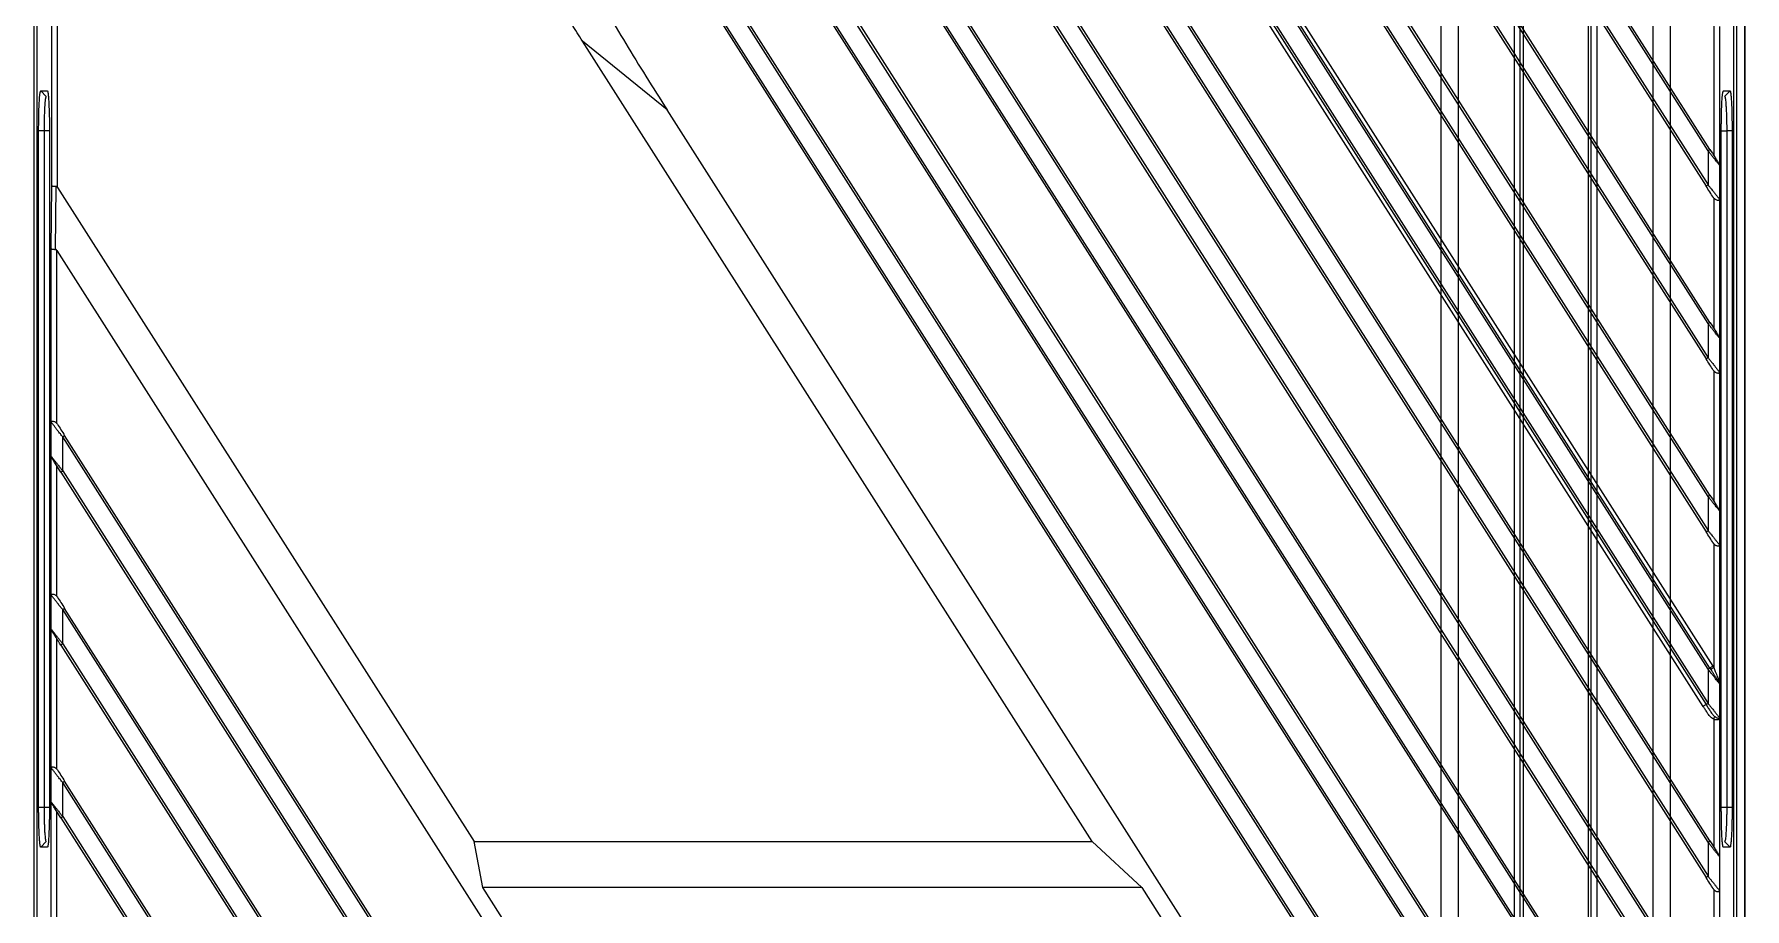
# Model space of a CAD drawing. Header units: millimetres. Extents: x 620 to 19791, y 2539 to 6969.
# Drawn here: x 17327.7 to 17477, y 4313.5 to 4389.7 of the extents above; entities that cross this region are included whole.
import ezdxf

# ---------------------------------------------------------------- set-up
doc = ezdxf.new("R2010")
doc.units = ezdxf.units.MM
doc.layers.add('02___PRT_ALL_AXES', color=7, linetype='Continuous')

# ---------------------------------------------------------------- blocks, each defined once
blk = doc.blocks.new('tugj')
at = {"color": 7, "linetype": 'Continuous', "lineweight": 25}
for p, q in [((12752.33, 4968.7), (12648.17, 5132.21)), ((12649.82, 5132.58), (12752.33, 4971.68)), ((12657.17, 5133.16), (12752.33, 4983.78)), ((12752.33, 4986.75), (12659.06, 5133.16)), ((12666.77, 5133.16), (12752.33, 4998.85)), ((12752.33, 5001.83), (12668.67, 5133.16)), ((12676.37, 5133.16), (12752.33, 5013.93)), ((12752.33, 5016.9), (12678.27, 5133.16)), ((12685.98, 5133.16), (12752.33, 5029)), ((12752.33, 5031.98), (12687.87, 5133.16)), ((12695.58, 5133.16), (12752.33, 5044.08)), ((12752.33, 5047.05), (12697.48, 5133.16)), ((12705.18, 5133.16), (12752.33, 5059.15)), ((12752.33, 5062.13), (12707.08, 5133.16)), ((12648.84, 5130.78), (12752.16, 4968.59)), ((12752.5, 4971.79), (12650.88, 5131.3)), ((12657.69, 5131.96), (12752.16, 4983.67)), ((12752.5, 4986.86), (12660.06, 5131.96)), ((12667.3, 5131.96), (12752.16, 4998.74)), ((12752.5, 5001.94), (12669.67, 5131.96)), ((12676.9, 5131.96), (12752.16, 5013.82)), ((12752.5, 5017.01), (12679.27, 5131.96)), ((12686.5, 5131.96), (12752.16, 5028.89)), ((12752.5, 5032.09), (12688.88, 5131.96)), ((12696.11, 5131.96), (12752.16, 5043.97)), ((12752.5, 5047.16), (12698.48, 5131.96)), ((12705.71, 5131.96), (12752.16, 5059.05)), ((12752.5, 5062.24), (12708.08, 5131.96)), ((12751.91, 5013.66), (12677.69, 5130.16)), ((12680.77, 5130.16), (12752.75, 5017.17)), ((12752.33, 4953.62), (12641.17, 5128.12)), ((12752.33, 4956.6), (12642.78, 5128.57)), ((12752.5, 4956.71), (12643.41, 5127.95)), ((12641.95, 5126.52), (12752.16, 4953.52)), ((12752.33, 4941.53), (12637.58, 5121.65)), ((12752.33, 4938.55), (12637.24, 5119.22)), ((12752.5, 4941.63), (12638.95, 5119.88)), ((12638.65, 5116.63), (12752.16, 4938.44)), ((12607.8, 5059.07), (12607.8, 5111.91)), ((12608.3, 5058.92), (12608.3, 5111.91)), ((12606.27, 4868.26), (12606.27, 5107.47)), ((12606.49, 5107.47), (12606.49, 4868.26)), ((12754.59, 4868.26), (12754.59, 5107.47)), ((12754.82, 5107.47), (12754.82, 4868.26)), ((12755.54, 5107.47), (12755.54, 4868.26)), ((12752.83, 5073.08), (12752.83, 5061.72)), ((12753.33, 5072.97), (12753.33, 5060.88)), ((12698.6, 5001.87), (12654.11, 5071.69)), ((12661.49, 5065.69), (12654.11, 5071.69)), ((12606.83, 5067.34), (12607.41, 5067.34)), ((12606.84, 5067.34), (12607.31, 5066.87)), ((12753.67, 5067.34), (12754.25, 5067.34)), ((12753.78, 5066.87), (12754.25, 5067.34)), ((12752.83, 4922.32), (12661.49, 5065.69)), ((12606.65, 5004.87), (12606.65, 5063.87)), ((12607.13, 5063.87), (12606.65, 5063.87)), ((12607.13, 5063.87), (12607.13, 5004.87)), ((12607.59, 5063.87), (12607.59, 5004.87)), ((12753.49, 5004.87), (12753.49, 5063.87)), ((12754.43, 5063.87), (12753.96, 5063.87)), ((12753.96, 5063.87), (12753.96, 5004.87)), ((12754.43, 5063.87), (12754.43, 5004.87)), ((12752.33, 5062.13), (12752.33, 5059.15)), ((12753.33, 5060.88), (12753.33, 5057.9)), ((12607.75, 5053.57), (12607.8, 5059.07)), ((12608.12, 5053.52), (12608.17, 5059.02)), ((12608.3, 5058.92), (12644.65, 5001.87)), ((12752.83, 5058), (12752.83, 5046.64)), ((12753.33, 5057.9), (12753.33, 5045.8)), ((12607.75, 5038.44), (12607.75, 5053.57)), ((12608.25, 5053.42), (12699.59, 4910.04)), ((12608.25, 5038.33), (12608.25, 5053.42)), ((12752.33, 5047.05), (12752.33, 5044.08)), ((12753.33, 5045.8), (12753.33, 5042.82)), ((12752.83, 5042.93), (12752.83, 5031.57)), ((12753.33, 5042.82), (12753.33, 5030.73)), ((12607.75, 5035.46), (12607.75, 5038.44)), ((12608.75, 5034.2), (12608.75, 5037.18)), ((12723.85, 4856.52), (12608.75, 5037.18)), ((12722.44, 4859.1), (12608.92, 5037.29)), ((12607.75, 5023.36), (12607.75, 5035.46)), ((12608.25, 5023.26), (12608.25, 5034.62)), ((12608.58, 5034.1), (12722.14, 4855.85)), ((12608.75, 5034.2), (12723.5, 4854.08)), ((12752.33, 5031.98), (12752.33, 5029)), ((12753.33, 5030.73), (12753.33, 5027.75)), ((12752.83, 5027.85), (12752.83, 5017.05)), ((12753.33, 5027.75), (12753.33, 5015.65)), ((12607.75, 5020.38), (12607.75, 5023.36)), ((12719.92, 4847.61), (12608.75, 5022.11)), ((12608.75, 5019.13), (12608.75, 5022.11)), ((12719.14, 4849.21), (12608.92, 5022.21)), ((12607.75, 5008.29), (12607.75, 5020.38)), ((12608.25, 5008.18), (12608.25, 5019.54)), ((12608.58, 5019.02), (12717.67, 4847.78)), ((12608.75, 5019.13), (12718.31, 4847.16)), ((12752.75, 5017.17), (12752.83, 5017.05)), ((12752.33, 5016.9), (12752.33, 5013.93)), ((12753.33, 5015.65), (12753.33, 5012.67)), ((12753.33, 5012.67), (12753.33, 5000.57)), ((12752.83, 5012.56), (12752.83, 5001.42)), ((12607.75, 5005.31), (12607.75, 5008.29)), ((12608.75, 5004.05), (12608.75, 5007.03)), ((12712.92, 4843.53), (12608.75, 5007.03)), ((12712.24, 4844.96), (12608.92, 5007.14)), ((12607.75, 4993.21), (12607.75, 5005.31)), ((12606.65, 5004.87), (12607.13, 5004.87)), ((12608.25, 4993.1), (12608.25, 5004.47)), ((12608.58, 5003.95), (12710.21, 4844.43)), ((12608.75, 5004.05), (12711.26, 4843.15)), ((12753.96, 5004.87), (12754.43, 5004.87)), ((12607.41, 5001.39), (12606.83, 5001.39)), ((12607.31, 5001.87), (12606.83, 5001.39)), ((12645.42, 4997.87), (12644.65, 5001.87)), ((12644.65, 5001.87), (12698.6, 5001.87)), ((12698.6, 5001.87), (12702.92, 4997.87)), ((12752.33, 5001.83), (12752.33, 4998.85)), ((12754.25, 5001.39), (12753.67, 5001.39)), ((12754.25, 5001.39), (12753.78, 5001.87)), ((12753.33, 5000.57), (12753.33, 4997.6)), ((12658.16, 4977.87), (12645.42, 4997.87)), ((12702.92, 4997.87), (12645.42, 4997.87)), ((12702.92, 4997.87), (12715.67, 4977.87)), ((12752.83, 4997.7), (12752.83, 4986.34)), ((12753.33, 4997.6), (12753.33, 4985.5))]:
    blk.add_line(p, q, dxfattribs=at)
at = {"color": 8, "linetype": 'Continuous', "lineweight": 25}
for p, q in [((12607.59, 5063.87), (12607.13, 5063.87)), ((12753.49, 5063.87), (12753.96, 5063.87)), ((12607.13, 5004.87), (12607.59, 5004.87)), ((12753.49, 5004.87), (12753.96, 5004.87))]:
    blk.add_line(p, q, dxfattribs=at)
at = {"color": 7, "linetype": 'Continuous', "lineweight": 25, "flags": 128}
for points in [[(12752.16, 5059.05), (12752.17, 5059.05), (12752.18, 5059.05), (12752.19, 5059.06), (12752.21, 5059.08), (12752.24, 5059.09), (12752.27, 5059.11), (12752.3, 5059.13), (12752.33, 5059.15)], [(12752.16, 5043.97), (12752.17, 5043.97), (12752.18, 5043.98), (12752.19, 5043.99), (12752.21, 5044), (12752.24, 5044.02), (12752.27, 5044.04), (12752.3, 5044.06), (12752.33, 5044.08)], [(12608.92, 5037.29), (12608.92, 5037.29), (12608.91, 5037.28), (12608.89, 5037.27), (12608.87, 5037.26), (12608.85, 5037.24), (12608.82, 5037.22), (12608.78, 5037.2), (12608.75, 5037.18)], [(12752.5, 5032.09), (12752.5, 5032.08), (12752.49, 5032.08), (12752.47, 5032.07), (12752.45, 5032.06), (12752.43, 5032.04), (12752.4, 5032.02), (12752.37, 5032), (12752.33, 5031.98)], [(12608.92, 5022.21), (12608.92, 5022.21), (12608.91, 5022.21), (12608.89, 5022.2), (12608.87, 5022.18), (12608.85, 5022.17), (12608.82, 5022.15), (12608.78, 5022.13), (12608.75, 5022.11)], [(12608.58, 5019.02), (12608.59, 5019.02), (12608.6, 5019.03), (12608.61, 5019.04), (12608.63, 5019.05), (12608.66, 5019.07), (12608.69, 5019.09), (12608.72, 5019.11), (12608.75, 5019.13)], [(12752.75, 5017.17), (12752.71, 5017.14), (12752.66, 5017.11), (12752.61, 5017.08), (12752.58, 5017.06), (12752.54, 5017.04), (12752.52, 5017.02), (12752.51, 5017.01), (12752.5, 5017.01)], [(12608.92, 5007.14), (12608.92, 5007.14), (12608.91, 5007.13), (12608.89, 5007.12), (12608.87, 5007.11), (12608.85, 5007.09), (12608.82, 5007.07), (12608.78, 5007.05), (12608.75, 5007.03)], [(12608.58, 5003.95), (12608.59, 5003.95), (12608.6, 5003.95), (12608.61, 5003.96), (12608.63, 5003.98), (12608.66, 5003.99), (12608.69, 5004.01), (12608.72, 5004.03), (12608.75, 5004.05)], [(12752.16, 4998.74), (12752.17, 4998.75), (12752.18, 4998.75), (12752.19, 4998.76), (12752.21, 4998.77), (12752.24, 4998.79), (12752.27, 4998.81), (12752.3, 4998.83), (12752.33, 4998.85)]]:
    blk.add_lwpolyline(points, dxfattribs=at)
at = {"color": 7, "linetype": 'Continuous', "lineweight": 25}
for points, knots in [([(12654.11, 5071.69), (12653.8, 5072.18), (12653.19, 5073.15), (12652.29, 5074.59), (12651.4, 5076.02), (12650.54, 5077.43), (12649.7, 5078.83), (12648.88, 5080.21), (12648.08, 5081.58), (12647.3, 5082.94), (12646.54, 5084.27), (12645.38, 5086.34), (12643.88, 5089.1), (12642.07, 5092.61), (12640.4, 5096.08), (12638.81, 5099.62), (12637.39, 5103.11), (12636.09, 5106.67), (12635.02, 5110.17), (12634.28, 5113.24), (12633.83, 5115.75), (12633.57, 5117.81), (12633.46, 5119.84), (12633.49, 5121.74), (12633.66, 5123.44), (12633.89, 5124.7), (12634.12, 5125.63), (12634.31, 5126.28), (12634.53, 5126.91), (12634.78, 5127.52), (12634.96, 5127.92), (12635.05, 5128.12)], [0, 0, 0, 0, 0.0281268, 0.0558675, 0.083223, 0.1101943, 0.1367821, 0.1629874, 0.1888113, 0.2142547, 0.2393188, 0.2640046, 0.33008, 0.3925822, 0.4569819, 0.5184057, 0.5819469, 0.6411849, 0.7032438, 0.7607171, 0.79542, 0.8277858, 0.8620839, 0.8946234, 0.9207063, 0.9456908, 0.9567912, 0.9677505, 0.9785903, 0.9893326, 1, 1, 1, 1]), ([(12640.89, 5113.11), (12640.9, 5112.93), (12640.92, 5112.58), (12640.96, 5112.04), (12641, 5111.5), (12641.06, 5110.95), (12641.13, 5110.4), (12641.26, 5109.51), (12641.47, 5108.26), (12641.9, 5106.19), (12642.57, 5103.57), (12643.53, 5100.53), (12644.63, 5097.46), (12645.82, 5094.5), (12647.12, 5091.51), (12648.93, 5087.66), (12651.41, 5082.78), (12654.02, 5078.04), (12656.23, 5074.25), (12657.9, 5071.45), (12659.66, 5068.59), (12660.87, 5066.67), (12661.49, 5065.69)], [0, 0, 0, 0, 0.010214, 0.020538, 0.030977, 0.041532, 0.052206, 0.063002, 0.093188, 0.125078, 0.184557, 0.248396, 0.308695, 0.371827, 0.431927, 0.495911, 0.616733, 0.746415, 0.806904, 0.869326, 0.933688, 1, 1, 1, 1]), ([(12606.65, 5063.87), (12606.65, 5063.93), (12606.65, 5064.06), (12606.65, 5064.25), (12606.66, 5064.44), (12606.66, 5064.63), (12606.66, 5064.81), (12606.66, 5065), (12606.67, 5065.33), (12606.68, 5065.8), (12606.71, 5066.34), (12606.73, 5066.78), (12606.76, 5067.04), (12606.78, 5067.2), (12606.8, 5067.28), (12606.82, 5067.33), (12606.83, 5067.34), (12606.83, 5067.34)], [0, 0, 0, 0, 0.035389, 0.070551, 0.105594, 0.140628, 0.175763, 0.211108, 0.24677, 0.37421, 0.499994, 0.625649, 0.753238, 0.815424, 0.876889, 0.938218, 1, 1, 1, 1]), ([(12607.31, 5066.87), (12607.31, 5066.86), (12607.3, 5066.86), (12607.29, 5066.85), (12607.28, 5066.82), (12607.26, 5066.77), (12607.24, 5066.69), (12607.23, 5066.57), (12607.21, 5066.44), (12607.2, 5066.27), (12607.18, 5066.06), (12607.17, 5065.77), (12607.15, 5065.38), (12607.14, 5064.96), (12607.13, 5064.61), (12607.13, 5064.36), (12607.13, 5064.11), (12607.13, 5063.95), (12607.13, 5063.87)], [0, 0, 0, 0, 0.036028, 0.072495, 0.109413, 0.146785, 0.230278, 0.280773, 0.345311, 0.409735, 0.477199, 0.548468, 0.664987, 0.785101, 0.840175, 0.896589, 0.948315, 1, 1, 1, 1]), ([(12607.41, 5067.34), (12607.41, 5067.34), (12607.42, 5067.34), (12607.43, 5067.32), (12607.44, 5067.29), (12607.45, 5067.26), (12607.46, 5067.21), (12607.47, 5067.15), (12607.49, 5067.02), (12607.51, 5066.78), (12607.54, 5066.34), (12607.56, 5065.8), (12607.58, 5065.29), (12607.59, 5064.86), (12607.59, 5064.53), (12607.59, 5064.2), (12607.59, 5063.98), (12607.59, 5063.87)], [0, 0, 0, 0, 0.035354, 0.07049, 0.105517, 0.140546, 0.175685, 0.211043, 0.246726, 0.374242, 0.500007, 0.625685, 0.753272, 0.815425, 0.876874, 0.938203, 1, 1, 1, 1]), ([(12753.49, 5063.87), (12753.49, 5063.93), (12753.49, 5064.06), (12753.49, 5064.25), (12753.49, 5064.44), (12753.5, 5064.63), (12753.5, 5064.81), (12753.5, 5065), (12753.51, 5065.33), (12753.52, 5065.8), (12753.54, 5066.34), (12753.57, 5066.78), (12753.6, 5067.04), (12753.62, 5067.2), (12753.64, 5067.28), (12753.66, 5067.33), (12753.67, 5067.34), (12753.67, 5067.34)], [0, 0, 0, 0, 0.035366, 0.070512, 0.105547, 0.140579, 0.17572, 0.211078, 0.246759, 0.374235, 0.500005, 0.625671, 0.753283, 0.815466, 0.876923, 0.938238, 1, 1, 1, 1]), ([(12753.78, 5066.87), (12753.78, 5066.86), (12753.79, 5066.86), (12753.8, 5066.85), (12753.81, 5066.83), (12753.82, 5066.8), (12753.82, 5066.77), (12753.83, 5066.74), (12753.83, 5066.72), (12753.84, 5066.69), (12753.84, 5066.67), (12753.85, 5066.65), (12753.86, 5066.57), (12753.88, 5066.4), (12753.9, 5066.05), (12753.93, 5065.59), (12753.94, 5065.13), (12753.95, 5064.76), (12753.96, 5064.48), (12753.96, 5064.18), (12753.96, 5063.97), (12753.96, 5063.87)], [0, 0, 0, 0, 0.0384506, 0.0737852, 0.1060037, 0.1351058, 0.1610914, 0.1839604, 0.2037126, 0.2203479, 0.2338662, 0.2442674, 0.2515514, 0.3625572, 0.4793644, 0.6181588, 0.7460029, 0.8065516, 0.8690654, 0.9335472, 1, 1, 1, 1]), ([(12754.25, 5067.34), (12754.25, 5067.34), (12754.26, 5067.34), (12754.27, 5067.32), (12754.28, 5067.29), (12754.29, 5067.26), (12754.3, 5067.21), (12754.31, 5067.15), (12754.33, 5067.02), (12754.35, 5066.78), (12754.38, 5066.34), (12754.4, 5065.8), (12754.42, 5065.29), (12754.42, 5064.86), (12754.43, 5064.53), (12754.43, 5064.2), (12754.43, 5063.98), (12754.43, 5063.87)], [0, 0, 0, 0, 0.035362, 0.070505, 0.105537, 0.140568, 0.175708, 0.211064, 0.246745, 0.37424, 0.499992, 0.625685, 0.753244, 0.815371, 0.876816, 0.938163, 1, 1, 1, 1]), ([(12752.33, 5062.13), (12752.37, 5062.16), (12752.42, 5062.19), (12752.49, 5062.23), (12752.5, 5062.24), (12752.5, 5062.24)], [0, 0, 0, 0, 0.5, 0.5, 1, 1, 1, 1]), ([(12753.33, 5060.88), (12753.33, 5060.88), (12753.33, 5060.88), (12753.32, 5060.89), (12753.3, 5060.91), (12753.28, 5060.95), (12753.22, 5061.02), (12753.12, 5061.14), (12752.99, 5061.31), (12752.83, 5061.5), (12752.67, 5061.71), (12752.5, 5061.92), (12752.39, 5062.06), (12752.33, 5062.13)], [0, 0, 0, 0, 0.032205, 0.064879, 0.098325, 0.153821, 0.217622, 0.343078, 0.459057, 0.592508, 0.743852, 0.867922, 1, 1, 1, 1]), ([(12752.5, 5062.24), (12752.64, 5062.02), (12752.78, 5061.8), (12752.98, 5061.48), (12753.05, 5061.38), (12753.16, 5061.2), (12753.22, 5061.11), (12753.26, 5061.06)], [0, 0, 0, 0, 0.5, 0.5, 0.75, 0.75, 1, 1, 1, 1]), ([(12753.26, 5061.06), (12753.27, 5061.04), (12753.29, 5061), (12753.31, 5060.96), (12753.32, 5060.93), (12753.33, 5060.91), (12753.33, 5060.89), (12753.33, 5060.88), (12753.33, 5060.88)], [0, 0, 0, 0, 0.272195, 0.541525, 0.675243, 0.788116, 0.917487, 1, 1, 1, 1]), ([(12607.8, 5059.07), (12607.81, 5059.07), (12607.81, 5059.06), (12607.83, 5059.06), (12607.86, 5059.05), (12607.89, 5059.04), (12607.92, 5059.04), (12607.96, 5059.04), (12608, 5059.03), (12608.05, 5059.03), (12608.09, 5059.03), (12608.13, 5059.03), (12608.16, 5059.03), (12608.17, 5059.02)], [0, 0, 0, 0, 0.115536, 0.226143, 0.331823, 0.432575, 0.528401, 0.619302, 0.705279, 0.786335, 0.862471, 0.933691, 1, 1, 1, 1]), ([(12608.3, 5058.92), (12608.29, 5058.93), (12608.28, 5058.96), (12608.25, 5058.99), (12608.21, 5059.02), (12608.18, 5059.02), (12608.17, 5059.02)], [0, 0, 0, 0, 0.297886, 0.516083, 0.764246, 1, 1, 1, 1]), ([(12752.79, 5058.06), (12752.7, 5058.2), (12752.6, 5058.37), (12752.38, 5058.7), (12752.27, 5058.87), (12752.16, 5059.05)], [0, 0, 0, 0, 0.5, 0.5, 1, 1, 1, 1]), ([(12752.33, 5059.15), (12752.36, 5059.12), (12752.41, 5059.05), (12752.49, 5058.95), (12752.57, 5058.86), (12752.69, 5058.71), (12752.84, 5058.52), (12752.98, 5058.34), (12753.07, 5058.23), (12753.13, 5058.15), (12753.18, 5058.08), (12753.24, 5058.01), (12753.29, 5057.95), (12753.32, 5057.91), (12753.33, 5057.89), (12753.33, 5057.9), (12753.33, 5057.9)], [0, 0, 0, 0, 0.063732, 0.125592, 0.185586, 0.243721, 0.410364, 0.550813, 0.614308, 0.665676, 0.725736, 0.787625, 0.868188, 0.934324, 0.969973, 1, 1, 1, 1]), ([(12752.83, 5058), (12752.83, 5058.01), (12752.81, 5058.03), (12752.8, 5058.05), (12752.79, 5058.06)], [0, 0, 0, 0, 0.488961, 1, 1, 1, 1]), ([(12752.83, 5058), (12752.85, 5057.99), (12752.87, 5057.96), (12752.92, 5057.92), (12752.98, 5057.88), (12753.08, 5057.84), (12753.17, 5057.82), (12753.24, 5057.81), (12753.29, 5057.83), (12753.32, 5057.85), (12753.33, 5057.88), (12753.33, 5057.89), (12753.33, 5057.9)], [0, 0, 0, 0, 0.071456, 0.142488, 0.212279, 0.375092, 0.529614, 0.64079, 0.748352, 0.868276, 0.941576, 1, 1, 1, 1]), ([(12607.75, 5053.57), (12607.75, 5053.57), (12607.76, 5053.57), (12607.78, 5053.56), (12607.81, 5053.55), (12607.86, 5053.54), (12607.93, 5053.53), (12608.02, 5053.53), (12608.09, 5053.52), (12608.12, 5053.52)], [0, 0, 0, 0, 0.094995, 0.245006, 0.359216, 0.484227, 0.663853, 0.835761, 1, 1, 1, 1]), ([(12608.25, 5053.42), (12608.24, 5053.43), (12608.22, 5053.46), (12608.2, 5053.49), (12608.16, 5053.52), (12608.13, 5053.52), (12608.12, 5053.52)], [0, 0, 0, 0, 0.300451, 0.516255, 0.765528, 1, 1, 1, 1]), ([(12752.33, 5047.05), (12752.37, 5047.08), (12752.42, 5047.11), (12752.49, 5047.15), (12752.5, 5047.16), (12752.5, 5047.16)], [0, 0, 0, 0, 0.5, 0.5, 1, 1, 1, 1]), ([(12753.33, 5045.8), (12753.33, 5045.8), (12753.33, 5045.8), (12753.32, 5045.81), (12753.3, 5045.83), (12753.28, 5045.87), (12753.22, 5045.95), (12753.12, 5046.06), (12752.99, 5046.23), (12752.83, 5046.42), (12752.67, 5046.63), (12752.5, 5046.85), (12752.39, 5046.98), (12752.33, 5047.05)], [0, 0, 0, 0, 0.032205, 0.064879, 0.098325, 0.153821, 0.217622, 0.343078, 0.459057, 0.592508, 0.743852, 0.867922, 1, 1, 1, 1]), ([(12752.5, 5047.16), (12752.64, 5046.94), (12752.78, 5046.72), (12752.98, 5046.41), (12753.05, 5046.31), (12753.16, 5046.12), (12753.22, 5046.04), (12753.26, 5045.98)], [0, 0, 0, 0, 0.5, 0.5, 0.75, 0.75, 1, 1, 1, 1]), ([(12753.26, 5045.98), (12753.27, 5045.96), (12753.29, 5045.93), (12753.31, 5045.89), (12753.32, 5045.86), (12753.33, 5045.84), (12753.33, 5045.82), (12753.33, 5045.8), (12753.33, 5045.8)], [0, 0, 0, 0, 0.272195, 0.541525, 0.675243, 0.788116, 0.917487, 1, 1, 1, 1]), ([(12752.33, 5044.08), (12752.36, 5044.04), (12752.41, 5043.98), (12752.49, 5043.88), (12752.57, 5043.78), (12752.69, 5043.63), (12752.84, 5043.45), (12752.98, 5043.27), (12753.07, 5043.15), (12753.13, 5043.07), (12753.18, 5043), (12753.24, 5042.94), (12753.29, 5042.88), (12753.32, 5042.84), (12753.33, 5042.82), (12753.33, 5042.82), (12753.33, 5042.82)], [0, 0, 0, 0, 0.063732, 0.125592, 0.185586, 0.243721, 0.410364, 0.550814, 0.614308, 0.665676, 0.725736, 0.787625, 0.868189, 0.934324, 0.969972, 1, 1, 1, 1]), ([(12752.79, 5042.99), (12752.7, 5043.13), (12752.6, 5043.29), (12752.38, 5043.63), (12752.27, 5043.8), (12752.16, 5043.97)], [0, 0, 0, 0, 0.5, 0.5, 1, 1, 1, 1]), ([(12752.83, 5042.93), (12752.83, 5042.94), (12752.81, 5042.96), (12752.8, 5042.98), (12752.79, 5042.99)], [0, 0, 0, 0, 0.488961, 1, 1, 1, 1]), ([(12752.83, 5042.93), (12752.85, 5042.91), (12752.87, 5042.88), (12752.92, 5042.85), (12752.98, 5042.8), (12753.08, 5042.76), (12753.17, 5042.74), (12753.24, 5042.74), (12753.29, 5042.75), (12753.32, 5042.78), (12753.33, 5042.8), (12753.33, 5042.82), (12753.33, 5042.82)], [0, 0, 0, 0, 0.071456, 0.142487, 0.212278, 0.375099, 0.529613, 0.640789, 0.74835, 0.868275, 0.941576, 1, 1, 1, 1]), ([(12608.25, 5038.33), (12608.24, 5038.34), (12608.21, 5038.37), (12608.17, 5038.41), (12608.1, 5038.46), (12608.01, 5038.5), (12607.91, 5038.52), (12607.85, 5038.52), (12607.8, 5038.51), (12607.77, 5038.48), (12607.76, 5038.46), (12607.75, 5038.44), (12607.75, 5038.44)], [0, 0, 0, 0, 0.070062, 0.140254, 0.209883, 0.377368, 0.526267, 0.640003, 0.749782, 0.869103, 0.942398, 1, 1, 1, 1]), ([(12608.75, 5037.18), (12608.72, 5037.22), (12608.65, 5037.31), (12608.54, 5037.44), (12608.4, 5037.62), (12608.23, 5037.82), (12608.09, 5038.01), (12608, 5038.13), (12607.94, 5038.22), (12607.87, 5038.29), (12607.82, 5038.34), (12607.79, 5038.38), (12607.76, 5038.41), (12607.76, 5038.43), (12607.75, 5038.44)], [0, 0, 0, 0, 0.076122, 0.161849, 0.257235, 0.415115, 0.568368, 0.629891, 0.677357, 0.770846, 0.823549, 0.880835, 0.941366, 1, 1, 1, 1]), ([(12608.25, 5038.33), (12608.26, 5038.32), (12608.28, 5038.3), (12608.29, 5038.28), (12608.3, 5038.27)], [0, 0, 0, 0, 0.48896, 1, 1, 1, 1]), ([(12608.3, 5038.27), (12608.39, 5038.13), (12608.49, 5037.97), (12608.7, 5037.63), (12608.81, 5037.46), (12608.92, 5037.29)], [0, 0, 0, 0, 0.5, 0.5, 1, 1, 1, 1]), ([(12607.75, 5035.46), (12607.75, 5035.46), (12607.76, 5035.45), (12607.77, 5035.44), (12607.79, 5035.42), (12607.81, 5035.39), (12607.84, 5035.35), (12607.88, 5035.3), (12607.92, 5035.25), (12607.97, 5035.19), (12608.02, 5035.12), (12608.11, 5035.01), (12608.25, 5034.84), (12608.42, 5034.62), (12608.59, 5034.41), (12608.7, 5034.27), (12608.75, 5034.2)], [0, 0, 0, 0, 0.036521, 0.074148, 0.113238, 0.154111, 0.197048, 0.242288, 0.29004, 0.340478, 0.393751, 0.449987, 0.589416, 0.746903, 0.871127, 1, 1, 1, 1]), ([(12607.83, 5035.28), (12607.82, 5035.3), (12607.8, 5035.34), (12607.77, 5035.38), (12607.76, 5035.42), (12607.75, 5035.43), (12607.75, 5035.45), (12607.75, 5035.45), (12607.75, 5035.46)], [0, 0, 0, 0, 0.295764, 0.583731, 0.817735, 0.918854, 0.93936, 1, 1, 1, 1]), ([(12608.58, 5034.1), (12608.44, 5034.32), (12608.3, 5034.54), (12608.1, 5034.85), (12608.04, 5034.95), (12607.92, 5035.14), (12607.87, 5035.22), (12607.83, 5035.28)], [0, 0, 0, 0, 0.5, 0.5, 0.75, 0.75, 1, 1, 1, 1]), ([(12608.75, 5034.2), (12608.71, 5034.18), (12608.67, 5034.15), (12608.6, 5034.11), (12608.58, 5034.1), (12608.58, 5034.1)], [0, 0, 0, 0, 0.5, 0.5, 1, 1, 1, 1]), ([(12752.5, 5032.09), (12752.64, 5031.87), (12752.78, 5031.65), (12752.98, 5031.33), (12753.05, 5031.23), (12753.16, 5031.05), (12753.22, 5030.96), (12753.26, 5030.9)], [0, 0, 0, 0, 0.5, 0.5, 0.75, 0.75, 1, 1, 1, 1]), ([(12753.33, 5030.73), (12753.33, 5030.73), (12753.33, 5030.73), (12753.32, 5030.74), (12753.3, 5030.76), (12753.28, 5030.8), (12753.22, 5030.87), (12753.12, 5030.99), (12752.99, 5031.15), (12752.83, 5031.35), (12752.67, 5031.56), (12752.5, 5031.77), (12752.39, 5031.91), (12752.33, 5031.98)], [0, 0, 0, 0, 0.032206, 0.06488, 0.098326, 0.153822, 0.217623, 0.343079, 0.459058, 0.592509, 0.743852, 0.867922, 1, 1, 1, 1]), ([(12753.26, 5030.9), (12753.27, 5030.89), (12753.29, 5030.85), (12753.31, 5030.81), (12753.32, 5030.78), (12753.33, 5030.76), (12753.33, 5030.74), (12753.33, 5030.73), (12753.33, 5030.73)], [0, 0, 0, 0, 0.272193, 0.541519, 0.675238, 0.788111, 0.917485, 1, 1, 1, 1]), ([(12752.16, 5028.89), (12752.16, 5028.89), (12752.17, 5028.9), (12752.23, 5028.94), (12752.28, 5028.97), (12752.33, 5029)], [0, 0, 0, 0, 0.5, 0.5, 1, 1, 1, 1]), ([(12752.79, 5027.91), (12752.7, 5028.05), (12752.6, 5028.22), (12752.38, 5028.55), (12752.27, 5028.72), (12752.16, 5028.89)], [0, 0, 0, 0, 0.5, 0.5, 1, 1, 1, 1]), ([(12752.33, 5029), (12752.36, 5028.97), (12752.41, 5028.9), (12752.49, 5028.8), (12752.57, 5028.71), (12752.69, 5028.56), (12752.84, 5028.37), (12752.98, 5028.19), (12753.07, 5028.08), (12753.13, 5028), (12753.18, 5027.93), (12753.24, 5027.86), (12753.29, 5027.8), (12753.32, 5027.76), (12753.33, 5027.74), (12753.33, 5027.74), (12753.33, 5027.75)], [0, 0, 0, 0, 0.063735, 0.125597, 0.185593, 0.243727, 0.410365, 0.55081, 0.614305, 0.665673, 0.725736, 0.787628, 0.868193, 0.934331, 0.969978, 1, 1, 1, 1]), ([(12752.83, 5027.85), (12752.83, 5027.86), (12752.81, 5027.88), (12752.8, 5027.9), (12752.79, 5027.91)], [0, 0, 0, 0, 0.488961, 1, 1, 1, 1]), ([(12752.83, 5027.85), (12752.85, 5027.84), (12752.87, 5027.81), (12752.92, 5027.77), (12752.98, 5027.73), (12753.08, 5027.68), (12753.17, 5027.67), (12753.24, 5027.66), (12753.29, 5027.67), (12753.32, 5027.7), (12753.33, 5027.73), (12753.33, 5027.74), (12753.33, 5027.75)], [0, 0, 0, 0, 0.071457, 0.142489, 0.212281, 0.375086, 0.529612, 0.640781, 0.748336, 0.868257, 0.941565, 1, 1, 1, 1]), ([(12608.25, 5023.26), (12608.24, 5023.27), (12608.21, 5023.3), (12608.17, 5023.33), (12608.1, 5023.38), (12608.01, 5023.42), (12607.91, 5023.44), (12607.85, 5023.44), (12607.8, 5023.43), (12607.77, 5023.41), (12607.76, 5023.38), (12607.75, 5023.37), (12607.75, 5023.36)], [0, 0, 0, 0, 0.070049, 0.140279, 0.210005, 0.378109, 0.526606, 0.640505, 0.750324, 0.86941, 0.942585, 1, 1, 1, 1]), ([(12608.75, 5022.11), (12608.72, 5022.15), (12608.65, 5022.23), (12608.54, 5022.37), (12608.4, 5022.54), (12608.23, 5022.75), (12608.09, 5022.93), (12608, 5023.05), (12607.94, 5023.14), (12607.87, 5023.21), (12607.82, 5023.27), (12607.79, 5023.31), (12607.76, 5023.34), (12607.76, 5023.35), (12607.75, 5023.36)], [0, 0, 0, 0, 0.076163, 0.161932, 0.25736, 0.415432, 0.568469, 0.630014, 0.677592, 0.771175, 0.823855, 0.881012, 0.941447, 1, 1, 1, 1]), ([(12608.25, 5023.26), (12608.26, 5023.25), (12608.28, 5023.23), (12608.29, 5023.2), (12608.3, 5023.19)], [0, 0, 0, 0, 0.48896, 1, 1, 1, 1]), ([(12608.3, 5023.19), (12608.39, 5023.05), (12608.49, 5022.89), (12608.7, 5022.56), (12608.81, 5022.39), (12608.92, 5022.21)], [0, 0, 0, 0, 0.5, 0.5, 1, 1, 1, 1]), ([(12607.75, 5020.38), (12607.75, 5020.38), (12607.76, 5020.38), (12607.77, 5020.36), (12607.79, 5020.34), (12607.81, 5020.31), (12607.84, 5020.27), (12607.88, 5020.23), (12607.92, 5020.18), (12607.97, 5020.11), (12608.02, 5020.05), (12608.11, 5019.93), (12608.25, 5019.76), (12608.42, 5019.55), (12608.59, 5019.33), (12608.7, 5019.2), (12608.75, 5019.13)], [0, 0, 0, 0, 0.036521, 0.074147, 0.113237, 0.15411, 0.197047, 0.242287, 0.290038, 0.340476, 0.39375, 0.449986, 0.589415, 0.746903, 0.871127, 1, 1, 1, 1]), ([(12607.83, 5020.2), (12607.82, 5020.22), (12607.8, 5020.26), (12607.77, 5020.31), (12607.76, 5020.34), (12607.75, 5020.36), (12607.75, 5020.37), (12607.75, 5020.38), (12607.75, 5020.38)], [0, 0, 0, 0, 0.295768, 0.583737, 0.817744, 0.918862, 0.939324, 1, 1, 1, 1]), ([(12608.58, 5019.02), (12608.44, 5019.24), (12608.3, 5019.46), (12608.1, 5019.78), (12608.04, 5019.88), (12607.92, 5020.06), (12607.87, 5020.14), (12607.83, 5020.2)], [0, 0, 0, 0, 0.5, 0.5, 0.75, 0.75, 1, 1, 1, 1]), ([(12752.5, 5017.01), (12752.5, 5017.01), (12752.49, 5017), (12752.42, 5016.96), (12752.37, 5016.93), (12752.33, 5016.9)], [0, 0, 0, 0, 0.5, 0.5, 1, 1, 1, 1]), ([(12753.33, 5015.65), (12753.33, 5015.65), (12753.33, 5015.65), (12753.32, 5015.66), (12753.3, 5015.68), (12753.28, 5015.72), (12753.22, 5015.8), (12753.12, 5015.91), (12752.99, 5016.08), (12752.84, 5016.27), (12752.67, 5016.48), (12752.5, 5016.7), (12752.39, 5016.83), (12752.33, 5016.9)], [0, 0, 0, 0, 0.032116, 0.064741, 0.098176, 0.153652, 0.217399, 0.342757, 0.458734, 0.592349, 0.74381, 0.867924, 1, 1, 1, 1]), ([(12752.83, 5017.05), (12752.77, 5017.01), (12752.7, 5016.97), (12752.61, 5016.9), (12752.58, 5016.89), (12752.58, 5016.89)], [0, 0, 0, 0, 0.5, 0.5, 1, 1, 1, 1]), ([(12753.33, 5015.65), (12753.33, 5015.65), (12753.33, 5015.66), (12753.33, 5015.66), (12753.33, 5015.68), (12753.32, 5015.7), (12753.31, 5015.72), (12753.29, 5015.76), (12753.26, 5015.81), (12753.21, 5015.89), (12753.16, 5015.97), (12753.1, 5016.07), (12753.04, 5016.16), (12752.99, 5016.25), (12752.93, 5016.33), (12752.88, 5016.41), (12752.83, 5016.5), (12752.77, 5016.6), (12752.71, 5016.69), (12752.65, 5016.79), (12752.61, 5016.85), (12752.58, 5016.89)], [0, 0, 0, 0, 0.006529, 0.019745, 0.0396, 0.065826, 0.101146, 0.135872, 0.206202, 0.271006, 0.345212, 0.423858, 0.492261, 0.554276, 0.616103, 0.673213, 0.727792, 0.802853, 0.870516, 0.922125, 1, 1, 1, 1]), ([(12752.59, 5016.91), (12752.6, 5016.88), (12752.62, 5016.84), (12752.64, 5016.79), (12752.66, 5016.77)], [0, 0, 0, 0, 0.502346, 1, 1, 1, 1]), ([(12752.83, 5017.05), (12752.86, 5016.99), (12752.9, 5016.88), (12752.96, 5016.73), (12753.01, 5016.6), (12753.06, 5016.49), (12753.11, 5016.35), (12753.17, 5016.19), (12753.24, 5016.02), (12753.28, 5015.89), (12753.31, 5015.81), (12753.32, 5015.76), (12753.33, 5015.73), (12753.33, 5015.71), (12753.33, 5015.69), (12753.33, 5015.67), (12753.33, 5015.65), (12753.33, 5015.65)], [0, 0, 0, 0, 0.11566, 0.217894, 0.306705, 0.382099, 0.444089, 0.594058, 0.721638, 0.802603, 0.880645, 0.91307, 0.942023, 0.95527, 0.969925, 0.984071, 1, 1, 1, 1]), ([(12752.16, 5013.82), (12752.16, 5013.82), (12752.14, 5013.8), (12752.04, 5013.74), (12751.98, 5013.7), (12751.91, 5013.66)], [0, 0, 0, 0, 0.5, 0.5, 1, 1, 1, 1]), ([(12752.83, 5012.56), (12752.81, 5012.57), (12752.78, 5012.59), (12752.72, 5012.62), (12752.66, 5012.66), (12752.58, 5012.72), (12752.49, 5012.82), (12752.38, 5012.95), (12752.27, 5013.1), (12752.17, 5013.26), (12752.05, 5013.45), (12751.96, 5013.58), (12751.91, 5013.66)], [0, 0, 0, 0, 0.043006, 0.088407, 0.136592, 0.187887, 0.292095, 0.413704, 0.532988, 0.681896, 0.800477, 1, 1, 1, 1]), ([(12752.16, 5013.82), (12752.16, 5013.82), (12752.17, 5013.83), (12752.23, 5013.86), (12752.28, 5013.89), (12752.33, 5013.93)], [0, 0, 0, 0, 0.5, 0.5, 1, 1, 1, 1]), ([(12752.16, 5013.82), (12752.2, 5013.77), (12752.26, 5013.67), (12752.35, 5013.52), (12752.45, 5013.38), (12752.54, 5013.23), (12752.64, 5013.09), (12752.74, 5012.96), (12752.82, 5012.85), (12752.89, 5012.8), (12752.92, 5012.78)], [0, 0, 0, 0, 0.1344025, 0.2682682, 0.4012917, 0.5317391, 0.6788966, 0.8054533, 0.9122332, 1, 1, 1, 1]), ([(12752.33, 5013.93), (12752.36, 5013.89), (12752.41, 5013.82), (12752.49, 5013.73), (12752.57, 5013.63), (12752.69, 5013.48), (12752.84, 5013.3), (12752.98, 5013.12), (12753.07, 5013), (12753.13, 5012.92), (12753.18, 5012.85), (12753.24, 5012.79), (12753.29, 5012.73), (12753.32, 5012.69), (12753.33, 5012.67), (12753.33, 5012.67), (12753.33, 5012.67)], [0, 0, 0, 0, 0.064046, 0.126148, 0.186314, 0.244548, 0.410347, 0.550262, 0.613912, 0.665267, 0.725902, 0.788297, 0.869221, 0.935531, 0.970715, 1, 1, 1, 1]), ([(12752.83, 5012.56), (12752.85, 5012.6), (12752.87, 5012.64), (12752.89, 5012.72), (12752.91, 5012.75), (12752.92, 5012.78)], [0, 0, 0, 0, 0.5, 0.5, 1, 1, 1, 1]), ([(12753.33, 5012.67), (12753.33, 5012.67), (12753.33, 5012.65), (12753.33, 5012.63), (12753.33, 5012.61), (12753.32, 5012.59), (12753.3, 5012.56), (12753.29, 5012.54), (12753.25, 5012.51), (12753.19, 5012.48), (12753.08, 5012.48), (12752.95, 5012.5), (12752.87, 5012.54), (12752.83, 5012.56)], [0, 0, 0, 0, 0.035927, 0.071734, 0.107039, 0.145097, 0.232603, 0.282494, 0.336141, 0.511059, 0.674257, 0.834237, 1, 1, 1, 1]), ([(12752.92, 5012.78), (12752.94, 5012.77), (12752.98, 5012.74), (12753.06, 5012.7), (12753.15, 5012.66), (12753.22, 5012.64), (12753.27, 5012.64), (12753.3, 5012.64), (12753.32, 5012.64), (12753.33, 5012.65), (12753.33, 5012.66), (12753.33, 5012.67), (12753.33, 5012.67)], [0, 0, 0, 0, 0.0991092, 0.2213116, 0.3671621, 0.5388047, 0.6495463, 0.7568446, 0.8482113, 0.9276011, 0.9776808, 1, 1, 1, 1]), ([(12608.25, 5008.18), (12608.24, 5008.19), (12608.21, 5008.22), (12608.17, 5008.26), (12608.1, 5008.31), (12608.01, 5008.35), (12607.91, 5008.37), (12607.85, 5008.37), (12607.8, 5008.36), (12607.77, 5008.33), (12607.76, 5008.31), (12607.75, 5008.29), (12607.75, 5008.29)], [0, 0, 0, 0, 0.070049, 0.140279, 0.210005, 0.37811, 0.526606, 0.640505, 0.750324, 0.86941, 0.942585, 1, 1, 1, 1]), ([(12608.75, 5007.03), (12608.72, 5007.07), (12608.65, 5007.16), (12608.54, 5007.29), (12608.4, 5007.47), (12608.23, 5007.67), (12608.09, 5007.86), (12608, 5007.98), (12607.94, 5008.07), (12607.87, 5008.14), (12607.82, 5008.19), (12607.79, 5008.23), (12607.76, 5008.26), (12607.76, 5008.28), (12607.75, 5008.29)], [0, 0, 0, 0, 0.076163, 0.161932, 0.25736, 0.415432, 0.568469, 0.630014, 0.677592, 0.771175, 0.823855, 0.881012, 0.941446, 1, 1, 1, 1]), ([(12608.25, 5008.18), (12608.26, 5008.17), (12608.28, 5008.15), (12608.29, 5008.13), (12608.3, 5008.12)], [0, 0, 0, 0, 0.48896, 1, 1, 1, 1]), ([(12608.3, 5008.12), (12608.39, 5007.98), (12608.49, 5007.82), (12608.7, 5007.48), (12608.81, 5007.31), (12608.92, 5007.14)], [0, 0, 0, 0, 0.5, 0.5, 1, 1, 1, 1]), ([(12607.75, 5005.31), (12607.75, 5005.31), (12607.76, 5005.3), (12607.77, 5005.29), (12607.79, 5005.27), (12607.81, 5005.24), (12607.84, 5005.2), (12607.88, 5005.15), (12607.92, 5005.1), (12607.97, 5005.04), (12608.02, 5004.97), (12608.11, 5004.86), (12608.25, 5004.69), (12608.42, 5004.47), (12608.59, 5004.26), (12608.7, 5004.12), (12608.75, 5004.05)], [0, 0, 0, 0, 0.036521, 0.074147, 0.113237, 0.15411, 0.197047, 0.242287, 0.290038, 0.340476, 0.39375, 0.449986, 0.589415, 0.746903, 0.871127, 1, 1, 1, 1]), ([(12607.83, 5005.13), (12607.82, 5005.15), (12607.8, 5005.18), (12607.77, 5005.23), (12607.76, 5005.27), (12607.75, 5005.28), (12607.75, 5005.3), (12607.75, 5005.3), (12607.75, 5005.31)], [0, 0, 0, 0, 0.295768, 0.583737, 0.817744, 0.918862, 0.939323, 1, 1, 1, 1]), ([(12606.83, 5001.39), (12606.83, 5001.39), (12606.82, 5001.39), (12606.81, 5001.41), (12606.8, 5001.44), (12606.8, 5001.47), (12606.79, 5001.52), (12606.78, 5001.58), (12606.76, 5001.71), (12606.73, 5001.95), (12606.71, 5002.39), (12606.68, 5002.93), (12606.67, 5003.44), (12606.66, 5003.87), (12606.66, 5004.2), (12606.65, 5004.53), (12606.65, 5004.75), (12606.65, 5004.87)], [0, 0, 0, 0, 0.035369, 0.070518, 0.105554, 0.140589, 0.175731, 0.21109, 0.246772, 0.374256, 0.500008, 0.625698, 0.753252, 0.815377, 0.87682, 0.938165, 1, 1, 1, 1]), ([(12607.13, 5004.87), (12607.13, 5004.82), (12607.13, 5004.7), (12607.13, 5004.51), (12607.13, 5004.3), (12607.13, 5004.04), (12607.14, 5003.72), (12607.15, 5003.28), (12607.17, 5002.92), (12607.18, 5002.64), (12607.2, 5002.43), (12607.22, 5002.26), (12607.23, 5002.12), (12607.25, 5002.01), (12607.27, 5001.92), (12607.29, 5001.87), (12607.3, 5001.87), (12607.31, 5001.87)], [0, 0, 0, 0, 0.027439, 0.078341, 0.122794, 0.160513, 0.248313, 0.339762, 0.470474, 0.530481, 0.587892, 0.68438, 0.731983, 0.781722, 0.877585, 0.950326, 1, 1, 1, 1]), ([(12607.59, 5004.87), (12607.59, 5004.8), (12607.59, 5004.67), (12607.59, 5004.48), (12607.59, 5004.29), (12607.59, 5004.1), (12607.59, 5003.92), (12607.58, 5003.73), (12607.58, 5003.4), (12607.56, 5002.93), (12607.54, 5002.39), (12607.51, 5001.95), (12607.49, 5001.69), (12607.46, 5001.53), (12607.45, 5001.45), (12607.43, 5001.4), (12607.42, 5001.39), (12607.41, 5001.39)], [0, 0, 0, 0, 0.0353646, 0.070509, 0.1055421, 0.1405735, 0.1757129, 0.211069, 0.2467486, 0.374218, 0.4999829, 0.6256493, 0.7532495, 0.8154366, 0.8769005, 0.9382255, 1, 1, 1, 1]), ([(12608.58, 5003.95), (12608.44, 5004.17), (12608.3, 5004.39), (12608.1, 5004.7), (12608.04, 5004.8), (12607.92, 5004.99), (12607.87, 5005.07), (12607.83, 5005.13)], [0, 0, 0, 0, 0.5, 0.5, 0.75, 0.75, 1, 1, 1, 1]), ([(12753.67, 5001.39), (12753.67, 5001.39), (12753.66, 5001.39), (12753.65, 5001.41), (12753.64, 5001.44), (12753.63, 5001.47), (12753.62, 5001.52), (12753.61, 5001.58), (12753.6, 5001.71), (12753.57, 5001.95), (12753.54, 5002.39), (12753.52, 5002.93), (12753.51, 5003.44), (12753.5, 5003.87), (12753.5, 5004.2), (12753.49, 5004.53), (12753.49, 5004.75), (12753.49, 5004.87)], [0, 0, 0, 0, 0.035358, 0.070498, 0.105528, 0.140558, 0.175698, 0.211056, 0.24674, 0.374246, 0.500012, 0.625689, 0.753275, 0.815428, 0.876876, 0.938204, 1, 1, 1, 1]), ([(12753.96, 5004.87), (12753.96, 5004.81), (12753.96, 5004.69), (12753.96, 5004.51), (12753.96, 5004.34), (12753.96, 5004.17), (12753.95, 5004.01), (12753.95, 5003.85), (12753.94, 5003.56), (12753.93, 5003.14), (12753.9, 5002.68), (12753.88, 5002.32), (12753.86, 5002.14), (12753.84, 5002.03), (12753.82, 5001.96), (12753.8, 5001.88), (12753.79, 5001.87), (12753.78, 5001.87)], [0, 0, 0, 0, 0.038339, 0.076021, 0.113044, 0.14941, 0.185119, 0.220172, 0.254569, 0.383248, 0.522926, 0.640263, 0.751546, 0.778437, 0.828823, 0.902685, 1, 1, 1, 1]), ([(12754.43, 5004.87), (12754.43, 5004.8), (12754.43, 5004.67), (12754.43, 5004.48), (12754.43, 5004.29), (12754.43, 5004.1), (12754.43, 5003.92), (12754.42, 5003.73), (12754.42, 5003.4), (12754.4, 5002.93), (12754.38, 5002.39), (12754.35, 5001.95), (12754.32, 5001.69), (12754.3, 5001.53), (12754.29, 5001.45), (12754.27, 5001.4), (12754.26, 5001.39), (12754.25, 5001.39)], [0, 0, 0, 0, 0.035388, 0.070548, 0.10559, 0.140623, 0.175758, 0.211102, 0.246762, 0.374198, 0.499979, 0.625634, 0.753213, 0.8154, 0.87687, 0.938207, 1, 1, 1, 1]), ([(12752.33, 5001.83), (12752.37, 5001.85), (12752.42, 5001.88), (12752.49, 5001.93), (12752.5, 5001.94), (12752.5, 5001.94)], [0, 0, 0, 0, 0.5, 0.5, 1, 1, 1, 1]), ([(12753.33, 5000.57), (12753.33, 5000.58), (12753.33, 5000.58), (12753.32, 5000.59), (12753.3, 5000.61), (12753.28, 5000.65), (12753.22, 5000.72), (12753.12, 5000.84), (12752.99, 5001), (12752.83, 5001.2), (12752.67, 5001.41), (12752.5, 5001.62), (12752.39, 5001.76), (12752.33, 5001.83)], [0, 0, 0, 0, 0.032191, 0.064844, 0.098261, 0.153741, 0.217548, 0.343039, 0.459028, 0.592472, 0.743815, 0.867899, 1, 1, 1, 1]), ([(12752.5, 5001.94), (12752.64, 5001.72), (12752.78, 5001.49), (12752.98, 5001.18), (12753.05, 5001.08), (12753.16, 5000.9), (12753.22, 5000.81), (12753.26, 5000.75)], [0, 0, 0, 0, 0.5, 0.5, 0.75, 0.75, 1, 1, 1, 1]), ([(12753.26, 5000.75), (12753.27, 5000.74), (12753.29, 5000.7), (12753.31, 5000.66), (12753.32, 5000.63), (12753.33, 5000.61), (12753.33, 5000.59), (12753.33, 5000.58), (12753.33, 5000.57)], [0, 0, 0, 0, 0.2724, 0.541947, 0.67582, 0.788695, 0.917893, 1, 1, 1, 1]), ([(12752.79, 4997.76), (12752.7, 4997.9), (12752.6, 4998.07), (12752.38, 4998.4), (12752.27, 4998.57), (12752.16, 4998.74)], [0, 0, 0, 0, 0.5, 0.5, 1, 1, 1, 1]), ([(12752.33, 4998.85), (12752.36, 4998.82), (12752.41, 4998.75), (12752.49, 4998.65), (12752.57, 4998.56), (12752.69, 4998.41), (12752.84, 4998.22), (12752.98, 4998.04), (12753.07, 4997.92), (12753.13, 4997.85), (12753.18, 4997.78), (12753.24, 4997.71), (12753.29, 4997.65), (12753.32, 4997.61), (12753.33, 4997.59), (12753.33, 4997.59), (12753.33, 4997.6)], [0, 0, 0, 0, 0.063732, 0.125593, 0.185588, 0.243722, 0.410367, 0.550817, 0.614312, 0.665681, 0.725741, 0.78763, 0.868193, 0.934331, 0.96998, 1, 1, 1, 1]), ([(12752.83, 4997.7), (12752.83, 4997.71), (12752.81, 4997.73), (12752.8, 4997.75), (12752.79, 4997.76)], [0, 0, 0, 0, 0.488961, 1, 1, 1, 1]), ([(12752.83, 4997.7), (12752.85, 4997.69), (12752.87, 4997.66), (12752.92, 4997.62), (12752.98, 4997.58), (12753.08, 4997.53), (12753.17, 4997.51), (12753.24, 4997.51), (12753.29, 4997.52), (12753.32, 4997.55), (12753.33, 4997.58), (12753.33, 4997.59), (12753.33, 4997.6)], [0, 0, 0, 0, 0.071456, 0.142488, 0.212282, 0.375119, 0.529622, 0.640802, 0.748363, 0.86828, 0.941579, 1, 1, 1, 1])]:
    blk.add_open_spline(points, degree=3, knots=knots, dxfattribs=at)
blk.add_open_spline([(12752.58, 5016.89), (12752.55, 5016.93), (12752.53, 5016.97), (12752.5, 5017.01)], degree=3, dxfattribs=at)
blk = doc.blocks.new('*U204')
blk.add_blockref('tugj', (-12530.54, -4991.11))
blk = doc.blocks.new('*U205')
at = {"color": 0, "linetype": 'ByBlock', "lineweight": -2, "transparency": 16777216}
blk.add_blockref('*U204', (0, 337.5), dxfattribs=at)
blk = doc.blocks.new('tgd')
at = {"color": 7, "linetype": 'Continuous', "lineweight": 25}
for p, q in [((18142.48, 4763.25), (18142.48, 5002.46)), ((18142.48, 5002.46), (18142.48, 4763.25))]:
    blk.add_line(p, q, dxfattribs=at)
blk = doc.blocks.new('*U206')
blk.add_blockref('tgd', (-18292.48, -4886.1))
blk = doc.blocks.new('*U207')
at = {"color": 0, "linetype": 'ByBlock', "lineweight": -2, "transparency": 16777216}
blk.add_blockref('*U206', (0, 337.5), dxfattribs=at)
blk = doc.blocks.new('ryfhgjmb')
at = {"color": 30, "linetype": 'Continuous', "true_color": 0xf26722}
for p, q in [((6005.13, 3342.43), (7001.63, 3342.43)), ((6005.13, 3340.93), (7001.63, 3340.93)), ((6058.09, 3336.03), (6969.27, 3336.03)), ((6058.47, 3335.53), (6968.88, 3335.53)), ((6058.47, 3329.33), (6968.88, 3329.33)), ((6058.09, 3328.83), (6969.27, 3328.83)), ((6005.13, 3323.93), (7001.63, 3323.93)), ((6005.13, 3322.43), (7001.63, 3322.43))]:
    blk.add_line(p, q, dxfattribs=at)
at = {"layer": '02___PRT_ALL_AXES', "color": 30, "linetype": 'Continuous', "true_color": 0xf26722}
for p, q in [((6968.72, 3335.27), (6027.64, 3335.27)), ((6968.72, 3329.59), (6027.64, 3329.59))]:
    blk.add_line(p, q, dxfattribs=at)
blk = doc.blocks.new('ryfh')
at = {"rotation": 90}
blk.add_blockref('ryfhgjmb', (11616.06, -2205.71), dxfattribs=at)

msp = doc.modelspace()

# ---------------------------------------------------------------- block references
for name, p in [('*U205', (17251.96016, 3971.06063)), ('*U207', (17626.96016, 3971.06063)), ('ryfh', (9176.83352, -0.35097))]:
    msp.add_blockref(name, p)

doc.saveas('drawing.dxf')
